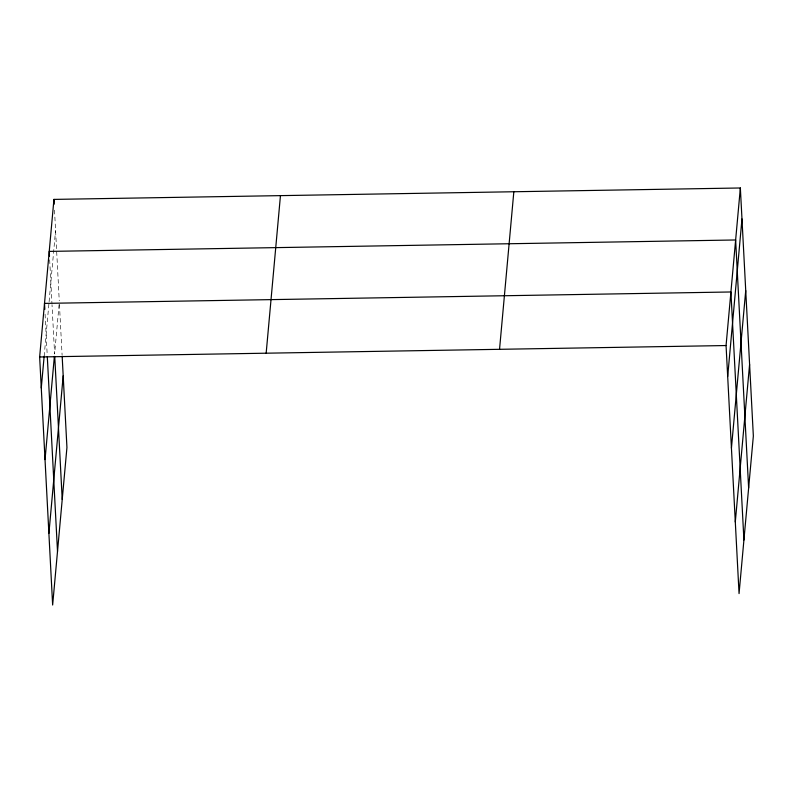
<?xml version="1.0" encoding="UTF-8"?>
<svg xmlns="http://www.w3.org/2000/svg" width="793" height="793" viewBox="0 0 793 793"><rect width="100%" height="100%" fill="white"/><g stroke="black" fill="none" stroke-linecap="round" stroke-linejoin="round"><path stroke-width="0.59" stroke-dasharray="3.96 2.97" d="M44.15 356.305L48.988 302.956M49.097 301.746L55.569 230.406M59.098 304.453L54.608 354.025L52.011 304.631M54.509 210.135L59.257 300.795M59.445 304.492L62.092 354.917M49.662 259.747L51.951 303.392M45.072 314.127L47.233 355.393"/><path stroke-width="1.19" d="M62.161 356.146L66.939 447.46L52.645 605.019L39.65 356.969L53.944 199.4L740.355 187.981L753.35 436.031L739.056 593.6L726.061 345.54L740.355 187.981M41.276 387.965L44.15 356.305M45.032 459.593L54.38 356.444M48.898 533.392L63.192 375.832M266.161 353.202L280.454 195.633M499.54 349.316L513.834 191.747M727.687 376.536L741.97 218.977M731.433 448.164L745.727 290.605M735.299 521.963L749.593 364.403M39.65 356.969L726.061 345.54M748.632 488.032L735.636 239.972L49.225 251.401L49.473 256.169M743.913 540.023L730.918 291.973L44.507 303.392L44.824 309.359M53.944 199.4L54.192 204.178M54.737 356.483L62.221 499.451M47.302 356.622L57.512 551.452"/></g></svg>
